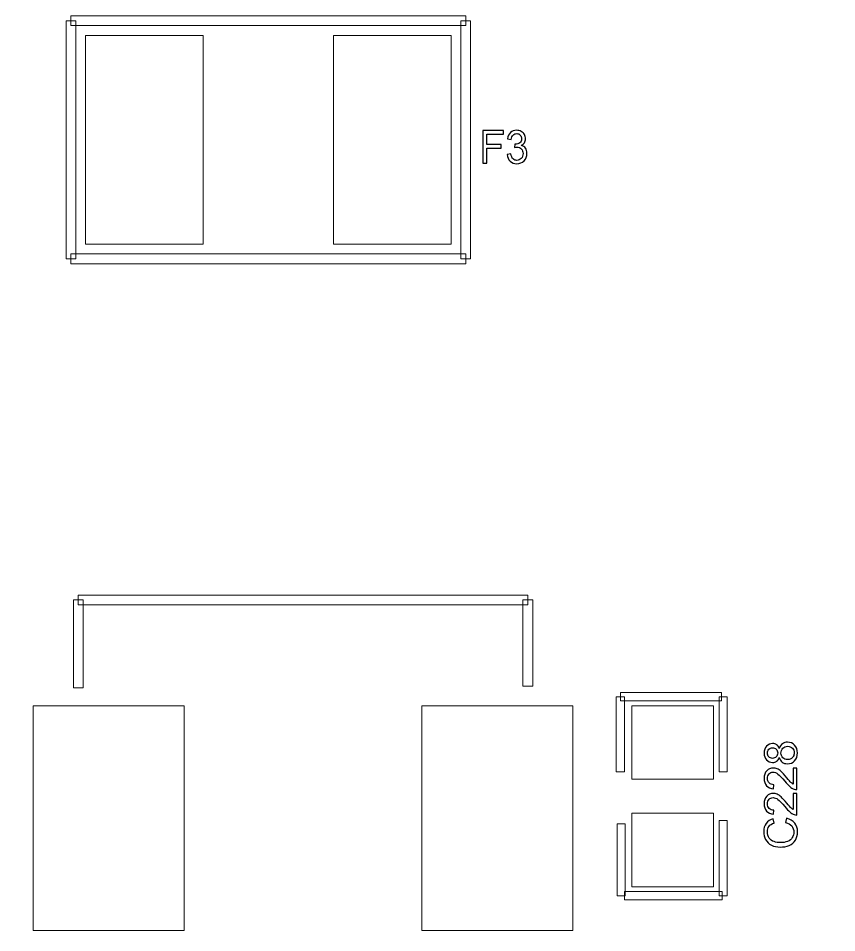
# Model space of a CAD drawing. Header units: millimetres. Extents: x -86 to 67, y -55 to 52.
# Drawn here: x -40.34 to -27.6, y 6.68 to 20.92 of the extents above; entities that cross this region are included whole.
import ezdxf

# ---------------------------------------------------------------- set-up
doc = ezdxf.new("R2010")
doc.units = ezdxf.units.MM
doc.header["$MEASUREMENT"] = 0
for name, color, linetype in [('BG_OUTLINE', 7, 'Continuous'), ('PG_SILKSCREEN_TOP', 7, 'Continuous'), ('PIN_TOP', 7, 'Continuous'), ('RD_SILKSCREEN_TOP', 7, 'Continuous')]:
    doc.layers.add(name, color=color, linetype=linetype)

msp = doc.modelspace()

# ---------------------------------------------------------------- linework, layer by layer
at = {"layer": 'BG_OUTLINE', "color": 3, "lineweight": 9}
msp.add_open_spline([(-60.0926, 34.7331), (-60.0926, 34.7331), (63.7724, 34.7331), (63.7724, 34.7331), (63.7724, 34.7331), (64.585, 34.7336), (65.3646, 34.4113), (65.9396, 33.837), (65.9396, 33.837), (66.5146, 33.2627), (66.8379, 32.4797), (66.8384, 31.667), (66.8384, 31.667), (66.8384, 31.667), (66.8412, -52.28), (66.8412, -52.28), (66.8412, -52.28), (66.8412, -52.28), (66.8384, -52.1933), (66.8384, -52.1933), (66.8384, -52.1933), (66.8389, -53.006), (66.5166, -53.7856), (65.9424, -54.3606), (65.9424, -54.3606), (65.3681, -54.9356), (64.585, -55.2589), (63.7724, -55.2594), (63.7724, -55.2594), (63.7724, -55.2594), (-60.1869, -55.2594), (-60.1869, -55.2594), (-60.1869, -55.2594), (-60.1869, -55.2594), (-60.0853, -55.2518), (-60.0853, -55.2518), (-60.0853, -55.2518), (-60.8979, -55.2523), (-61.6775, -54.9299), (-62.2525, -54.3557), (-62.2525, -54.3557), (-62.8275, -53.7814), (-63.1508, -52.9984), (-63.1513, -52.1857), (-63.1513, -52.1857), (-63.1513, -52.1857), (-63.1587, 31.667), (-63.1587, 31.667), (-63.1587, 31.667), (-63.1592, 32.4797), (-62.8369, 33.2593), (-62.2626, 33.8343), (-62.2626, 33.8343), (-61.6883, 34.4093), (-60.9053, 34.7326), (-60.0926, 34.7331)], degree=3, knots=[0, 0, 0, 0, 0.0714286, 0.0714286, 0.0714286, 0.0714286, 0.1428571, 0.1428571, 0.1428571, 0.1428571, 0.2142857, 0.2142857, 0.2142857, 0.2142857, 0.2857143, 0.2857143, 0.2857143, 0.2857143, 0.3571429, 0.3571429, 0.3571429, 0.3571429, 0.4285714, 0.4285714, 0.4285714, 0.4285714, 0.5, 0.5, 0.5, 0.5, 0.5714286, 0.5714286, 0.5714286, 0.5714286, 0.6428571, 0.6428571, 0.6428571, 0.6428571, 0.7142857, 0.7142857, 0.7142857, 0.7142857, 0.7857143, 0.7857143, 0.7857143, 0.7857143, 0.8571429, 0.8571429, 0.8571429, 0.8571429, 0.9285714, 0.9285714, 0.9285714, 0.9285714, 1, 1, 1, 1], dxfattribs=at)
at = {"layer": 'PG_SILKSCREEN_TOP', "color": 6, "lineweight": 9}
for points in [[(-39.5214, 20.8035), (-39.5214, 20.8035), (-39.5214, 20.9559), (-39.5214, 20.9559), (-39.5214, 20.9559), (-39.5214, 20.9559), (-33.3746, 20.9559), (-33.3746, 20.9559), (-33.3746, 20.9559), (-33.3746, 20.9559), (-33.3746, 20.8035), (-33.3746, 20.8035), (-33.3746, 20.8035), (-33.3746, 20.8035), (-39.5214, 20.8035), (-39.5214, 20.8035)], [(-39.4452, 17.1713), (-39.4452, 17.1713), (-39.5976, 17.1713), (-39.5976, 17.1713), (-39.5976, 17.1713), (-39.5976, 17.1713), (-39.5976, 20.8797), (-39.5976, 20.8797), (-39.5976, 20.8797), (-39.5976, 20.8797), (-39.4452, 20.8797), (-39.4452, 20.8797), (-39.4452, 20.8797), (-39.4452, 20.8797), (-39.4452, 17.1713), (-39.4452, 17.1713)], [(-33.4508, 20.8797), (-33.4508, 20.8797), (-33.2984, 20.8797), (-33.2984, 20.8797), (-33.2984, 20.8797), (-33.2984, 20.8797), (-33.2984, 17.1713), (-33.2984, 17.1713), (-33.2984, 17.1713), (-33.2984, 17.1713), (-33.4508, 17.1713), (-33.4508, 17.1713), (-33.4508, 17.1713), (-33.4508, 17.1713), (-33.4508, 20.8797), (-33.4508, 20.8797)], [(-33.3746, 17.2475), (-33.3746, 17.2475), (-33.3746, 17.0951), (-33.3746, 17.0951), (-33.3746, 17.0951), (-33.3746, 17.0951), (-39.5214, 17.0951), (-39.5214, 17.0951), (-39.5214, 17.0951), (-39.5214, 17.0951), (-39.5214, 17.2475), (-39.5214, 17.2475), (-39.5214, 17.2475), (-39.5214, 17.2475), (-33.3746, 17.2475), (-33.3746, 17.2475)], [(-39.3309, 10.4911), (-39.3309, 10.4911), (-39.4833, 10.4911), (-39.4833, 10.4911), (-39.4833, 10.4911), (-39.4833, 10.4911), (-39.4833, 11.8591), (-39.4833, 11.8591), (-39.4833, 11.8591), (-39.4833, 11.8591), (-39.3309, 11.8591), (-39.3309, 11.8591), (-39.3309, 11.8591), (-39.3309, 11.8591), (-39.3309, 10.4911), (-39.3309, 10.4911)], [(-39.4071, 11.7829), (-39.4071, 11.7829), (-39.4071, 11.9353), (-39.4071, 11.9353), (-39.4071, 11.9353), (-39.4071, 11.9353), (-32.4069, 11.9353), (-32.4069, 11.9353), (-32.4069, 11.9353), (-32.4069, 11.9353), (-32.4069, 11.7829), (-32.4069, 11.7829), (-32.4069, 11.7829), (-32.4069, 11.7829), (-39.4071, 11.7829), (-39.4071, 11.7829)], [(-32.4831, 11.8591), (-32.4831, 11.8591), (-32.3307, 11.8591), (-32.3307, 11.8591), (-32.3307, 11.8591), (-32.3307, 11.8591), (-32.3307, 10.5165), (-32.3307, 10.5165), (-32.3307, 10.5165), (-32.3307, 10.5165), (-32.4831, 10.5165), (-32.4831, 10.5165), (-32.4831, 10.5165), (-32.4831, 10.5165), (-32.4831, 11.8591), (-32.4831, 11.8591)], [(-30.9667, 10.2879), (-30.9667, 10.2879), (-30.9667, 10.4149), (-30.9667, 10.4149), (-30.9667, 10.4149), (-30.9667, 10.4149), (-29.3919, 10.4149), (-29.3919, 10.4149), (-29.3919, 10.4149), (-29.3919, 10.4149), (-29.3919, 10.2879), (-29.3919, 10.2879), (-29.3919, 10.2879), (-29.3919, 10.2879), (-30.9667, 10.2879), (-30.9667, 10.2879)], [(-30.9032, 9.183), (-30.9032, 9.183), (-31.0302, 9.183), (-31.0302, 9.183), (-31.0302, 9.183), (-31.0302, 9.183), (-31.0302, 10.3514), (-31.0302, 10.3514), (-31.0302, 10.3514), (-31.0302, 10.3514), (-30.9032, 10.3514), (-30.9032, 10.3514), (-30.9032, 10.3514), (-30.9032, 10.3514), (-30.9032, 9.183), (-30.9032, 9.183)], [(-29.43, 10.3514), (-29.43, 10.3514), (-29.303, 10.3514), (-29.303, 10.3514), (-29.303, 10.3514), (-29.303, 10.3514), (-29.303, 9.183), (-29.303, 9.183), (-29.303, 9.183), (-29.303, 9.183), (-29.43, 9.183), (-29.43, 9.183), (-29.43, 9.183), (-29.43, 9.183), (-29.43, 10.3514), (-29.43, 10.3514)], [(-29.303, 7.2526), (-29.303, 7.2526), (-29.43, 7.2526), (-29.43, 7.2526), (-29.43, 7.2526), (-29.43, 7.2526), (-29.43, 8.421), (-29.43, 8.421), (-29.43, 8.421), (-29.43, 8.421), (-29.303, 8.421), (-29.303, 8.421), (-29.303, 8.421), (-29.303, 8.421), (-29.303, 7.2526), (-29.303, 7.2526)], [(-31.0175, 8.3702), (-31.0175, 8.3702), (-30.8905, 8.3702), (-30.8905, 8.3702), (-30.8905, 8.3702), (-30.8905, 8.3702), (-30.8905, 7.2526), (-30.8905, 7.2526), (-30.8905, 7.2526), (-30.8905, 7.2526), (-31.0175, 7.2526), (-31.0175, 7.2526), (-31.0175, 7.2526), (-31.0175, 7.2526), (-31.0175, 8.3702), (-31.0175, 8.3702)], [(-30.9032, 7.1891), (-30.9032, 7.1891), (-30.9032, 7.3161), (-30.9032, 7.3161), (-30.9032, 7.3161), (-30.9032, 7.3161), (-29.3792, 7.3161), (-29.3792, 7.3161), (-29.3792, 7.3161), (-29.3792, 7.3161), (-29.3792, 7.1891), (-29.3792, 7.1891), (-29.3792, 7.1891), (-29.3792, 7.1891), (-30.9032, 7.1891), (-30.9032, 7.1891)]]:
    msp.add_open_spline(points, degree=3, knots=[0, 0, 0, 0, 0.25, 0.25, 0.25, 0.25, 0.5, 0.5, 0.5, 0.5, 0.75, 0.75, 0.75, 0.75, 1, 1, 1, 1], dxfattribs=at)
at = {"layer": 'PIN_TOP', "lineweight": 9}
for points in [[(-37.464, 20.6511), (-37.464, 20.6511), (-37.464, 17.3999), (-37.464, 17.3999), (-37.464, 17.3999), (-37.464, 17.3999), (-39.2928, 17.3999), (-39.2928, 17.3999), (-39.2928, 17.3999), (-39.2928, 17.3999), (-39.2928, 20.6511), (-39.2928, 20.6511), (-39.2928, 20.6511), (-39.2928, 20.6511), (-37.464, 20.6511), (-37.464, 20.6511)], [(-33.6032, 20.6511), (-33.6032, 20.6511), (-33.6032, 17.3999), (-33.6032, 17.3999), (-33.6032, 17.3999), (-33.6032, 17.3999), (-35.432, 17.3999), (-35.432, 17.3999), (-35.432, 17.3999), (-35.432, 17.3999), (-35.432, 20.6511), (-35.432, 20.6511), (-35.432, 20.6511), (-35.432, 20.6511), (-33.6032, 20.6511), (-33.6032, 20.6511)], [(-40.1066, 6.709), (-40.1066, 6.709), (-40.1066, 10.2091), (-40.1066, 10.2091), (-40.1066, 10.2091), (-40.1066, 10.2091), (-37.7571, 10.2091), (-37.7571, 10.2091), (-37.7571, 10.2091), (-37.7571, 10.2091), (-37.7571, 6.709), (-37.7571, 6.709), (-37.7571, 6.709), (-37.7571, 6.709), (-40.1066, 6.709), (-40.1066, 6.709)], [(-34.0569, 6.709), (-34.0569, 6.709), (-34.0569, 10.2091), (-34.0569, 10.2091), (-34.0569, 10.2091), (-34.0569, 10.2091), (-31.7074, 10.2091), (-31.7074, 10.2091), (-31.7074, 10.2091), (-31.7074, 10.2091), (-31.7074, 6.709), (-31.7074, 6.709), (-31.7074, 6.709), (-31.7074, 6.709), (-34.0569, 6.709), (-34.0569, 6.709)], [(-29.5189, 9.0687), (-29.5189, 9.0687), (-30.7889, 9.0687), (-30.7889, 9.0687), (-30.7889, 9.0687), (-30.7889, 9.0687), (-30.7889, 10.2117), (-30.7889, 10.2117), (-30.7889, 10.2117), (-30.7889, 10.2117), (-29.5189, 10.2117), (-29.5189, 10.2117), (-29.5189, 10.2117), (-29.5189, 10.2117), (-29.5189, 9.0687), (-29.5189, 9.0687)], [(-29.5189, 7.3923), (-29.5189, 7.3923), (-30.7889, 7.3923), (-30.7889, 7.3923), (-30.7889, 7.3923), (-30.7889, 7.3923), (-30.7889, 8.5353), (-30.7889, 8.5353), (-30.7889, 8.5353), (-30.7889, 8.5353), (-29.5189, 8.5353), (-29.5189, 8.5353), (-29.5189, 8.5353), (-29.5189, 8.5353), (-29.5189, 7.3923), (-29.5189, 7.3923)]]:
    msp.add_open_spline(points, degree=3, knots=[0, 0, 0, 0, 0.25, 0.25, 0.25, 0.25, 0.5, 0.5, 0.5, 0.5, 0.75, 0.75, 0.75, 0.75, 1, 1, 1, 1], dxfattribs=at)
at = {"layer": 'RD_SILKSCREEN_TOP', "color": 8}
for points, knots in [([(-33.1072, 18.6612), (-33.1072, 18.6612), (-33.1072, 19.1703), (-33.1072, 19.1703), (-33.1072, 19.1703), (-33.1072, 19.1703), (-32.7882, 19.1703), (-32.7882, 19.1703), (-32.7882, 19.1703), (-32.7882, 19.1703), (-32.7882, 19.1102), (-32.7882, 19.1102), (-32.7882, 19.1102), (-32.7882, 19.1102), (-33.0445, 19.1102), (-33.0445, 19.1102), (-33.0445, 19.1102), (-33.0445, 19.1102), (-33.0445, 18.9526), (-33.0445, 18.9526), (-33.0445, 18.9526), (-33.0445, 18.9526), (-32.8227, 18.9526), (-32.8227, 18.9526), (-32.8227, 18.9526), (-32.8227, 18.9526), (-32.8227, 18.8925), (-32.8227, 18.8925), (-32.8227, 18.8925), (-32.8227, 18.8925), (-33.0445, 18.8925), (-33.0445, 18.8925), (-33.0445, 18.8925), (-33.0445, 18.8925), (-33.0445, 18.6612), (-33.0445, 18.6612), (-33.0445, 18.6612), (-33.0445, 18.6612), (-33.1072, 18.6612), (-33.1072, 18.6612)], [0, 0, 0, 0, 0.1, 0.1, 0.1, 0.1, 0.2, 0.2, 0.2, 0.2, 0.3, 0.3, 0.3, 0.3, 0.4, 0.4, 0.4, 0.4, 0.5, 0.5, 0.5, 0.5, 0.6, 0.6, 0.6, 0.6, 0.7, 0.7, 0.7, 0.7, 0.8, 0.8, 0.8, 0.8, 0.9, 0.9, 0.9, 0.9, 1, 1, 1, 1]), ([(-32.7301, 18.7956), (-32.7301, 18.7956), (-32.6722, 18.8039), (-32.6722, 18.8039), (-32.6722, 18.8039), (-32.6654, 18.7685), (-32.6541, 18.743), (-32.6381, 18.7273), (-32.6381, 18.7273), (-32.6221, 18.7117), (-32.6026, 18.7039), (-32.5796, 18.7039), (-32.5796, 18.7039), (-32.5523, 18.7039), (-32.5292, 18.7141), (-32.5103, 18.7345), (-32.5103, 18.7345), (-32.4917, 18.7548), (-32.4822, 18.7801), (-32.4822, 18.8102), (-32.4822, 18.8102), (-32.4822, 18.8389), (-32.4908, 18.8626), (-32.5083, 18.8812), (-32.5083, 18.8812), (-32.5258, 18.8998), (-32.5479, 18.9092), (-32.5748, 18.9092), (-32.5748, 18.9092), (-32.5857, 18.9092), (-32.5994, 18.9068), (-32.6157, 18.9022), (-32.6157, 18.9022), (-32.6157, 18.9022), (-32.6092, 18.9571), (-32.6092, 18.9571), (-32.6092, 18.9571), (-32.6053, 18.9566), (-32.6023, 18.9563), (-32.5999, 18.9563), (-32.5999, 18.9563), (-32.5752, 18.9563), (-32.553, 18.9633), (-32.5332, 18.9772), (-32.5332, 18.9772), (-32.5133, 18.9911), (-32.5035, 19.0125), (-32.5035, 19.0415), (-32.5035, 19.0415), (-32.5035, 19.0643), (-32.5107, 19.0834), (-32.5251, 19.0984), (-32.5251, 19.0984), (-32.5395, 19.1134), (-32.5582, 19.121), (-32.5809, 19.121), (-32.5809, 19.121), (-32.6035, 19.121), (-32.6223, 19.1133), (-32.6373, 19.0981), (-32.6373, 19.0981), (-32.6523, 19.0828), (-32.6621, 19.0598), (-32.6663, 19.0292), (-32.6663, 19.0292), (-32.6663, 19.0292), (-32.7243, 19.0404), (-32.7243, 19.0404), (-32.7243, 19.0404), (-32.7173, 19.0823), (-32.7011, 19.1148), (-32.676, 19.1378), (-32.676, 19.1378), (-32.6508, 19.1608), (-32.6195, 19.1724), (-32.5821, 19.1724), (-32.5821, 19.1724), (-32.5564, 19.1724), (-32.5326, 19.1664), (-32.5109, 19.1545), (-32.5109, 19.1545), (-32.4893, 19.1426), (-32.4726, 19.1263), (-32.461, 19.1057), (-32.461, 19.1057), (-32.4496, 19.0851), (-32.4438, 19.0633), (-32.4438, 19.04), (-32.4438, 19.04), (-32.4438, 19.0181), (-32.4492, 18.9981), (-32.4603, 18.9799), (-32.4603, 18.9799), (-32.4713, 18.9619), (-32.4875, 18.9476), (-32.509, 18.9369), (-32.509, 18.9369), (-32.481, 18.93), (-32.4593, 18.9156), (-32.4438, 18.8936), (-32.4438, 18.8936), (-32.4284, 18.8718), (-32.4206, 18.8445), (-32.4206, 18.8116), (-32.4206, 18.8116), (-32.4206, 18.7672), (-32.4356, 18.7295), (-32.4658, 18.6985), (-32.4658, 18.6985), (-32.4959, 18.6676), (-32.5339, 18.6522), (-32.5799, 18.6522), (-32.5799, 18.6522), (-32.6214, 18.6522), (-32.6559, 18.6655), (-32.6832, 18.6921), (-32.6832, 18.6921), (-32.7106, 18.7187), (-32.7263, 18.7532), (-32.7301, 18.7956)], [0, 0, 0, 0, 0.0333333, 0.0333333, 0.0333333, 0.0333333, 0.0666667, 0.0666667, 0.0666667, 0.0666667, 0.1, 0.1, 0.1, 0.1, 0.1333333, 0.1333333, 0.1333333, 0.1333333, 0.1666667, 0.1666667, 0.1666667, 0.1666667, 0.2, 0.2, 0.2, 0.2, 0.2333333, 0.2333333, 0.2333333, 0.2333333, 0.2666667, 0.2666667, 0.2666667, 0.2666667, 0.3, 0.3, 0.3, 0.3, 0.3333333, 0.3333333, 0.3333333, 0.3333333, 0.3666667, 0.3666667, 0.3666667, 0.3666667, 0.4, 0.4, 0.4, 0.4, 0.4333333, 0.4333333, 0.4333333, 0.4333333, 0.4666667, 0.4666667, 0.4666667, 0.4666667, 0.5, 0.5, 0.5, 0.5, 0.5333333, 0.5333333, 0.5333333, 0.5333333, 0.5666667, 0.5666667, 0.5666667, 0.5666667, 0.6, 0.6, 0.6, 0.6, 0.6333333, 0.6333333, 0.6333333, 0.6333333, 0.6666667, 0.6666667, 0.6666667, 0.6666667, 0.7, 0.7, 0.7, 0.7, 0.7333333, 0.7333333, 0.7333333, 0.7333333, 0.7666667, 0.7666667, 0.7666667, 0.7666667, 0.8, 0.8, 0.8, 0.8, 0.8333333, 0.8333333, 0.8333333, 0.8333333, 0.8666667, 0.8666667, 0.8666667, 0.8666667, 0.9, 0.9, 0.9, 0.9, 0.9333333, 0.9333333, 0.9333333, 0.9333333, 0.9666667, 0.9666667, 0.9666667, 0.9666667, 1, 1, 1, 1]), ([(-28.4935, 9.4043), (-28.5029, 9.3783), (-28.5165, 9.3591), (-28.5341, 9.3465), (-28.5341, 9.3465), (-28.5517, 9.3341), (-28.5728, 9.3278), (-28.5973, 9.3278), (-28.5973, 9.3278), (-28.6344, 9.3278), (-28.6655, 9.3411), (-28.6907, 9.3678), (-28.6907, 9.3678), (-28.716, 9.3944), (-28.7286, 9.4297), (-28.7286, 9.474), (-28.7286, 9.474), (-28.7286, 9.5184), (-28.7157, 9.5542), (-28.6899, 9.5814), (-28.6899, 9.5814), (-28.664, 9.6084), (-28.6326, 9.6219), (-28.5955, 9.6219), (-28.5955, 9.6219), (-28.5719, 9.6219), (-28.5514, 9.6157), (-28.5339, 9.6034), (-28.5339, 9.6034), (-28.5165, 9.591), (-28.5029, 9.5722), (-28.4935, 9.547), (-28.4935, 9.547), (-28.4833, 9.5782), (-28.4669, 9.602), (-28.4442, 9.6183), (-28.4442, 9.6183), (-28.4215, 9.6346), (-28.3944, 9.6428), (-28.363, 9.6428), (-28.363, 9.6428), (-28.3193, 9.6428), (-28.2828, 9.6273), (-28.2532, 9.5966), (-28.2532, 9.5966), (-28.2236, 9.5658), (-28.2087, 9.5253), (-28.2087, 9.475), (-28.2087, 9.475), (-28.2087, 9.4248), (-28.2236, 9.3844), (-28.2533, 9.3535), (-28.2533, 9.3535), (-28.2831, 9.3227), (-28.3202, 9.3073), (-28.3646, 9.3073), (-28.3646, 9.3073), (-28.3977, 9.3073), (-28.4254, 9.3157), (-28.4478, 9.3326), (-28.4478, 9.3326), (-28.4701, 9.3493), (-28.4854, 9.3732), (-28.4935, 9.4043)], [0, 0, 0, 0, 0.0625, 0.0625, 0.0625, 0.0625, 0.125, 0.125, 0.125, 0.125, 0.1875, 0.1875, 0.1875, 0.1875, 0.25, 0.25, 0.25, 0.25, 0.3125, 0.3125, 0.3125, 0.3125, 0.375, 0.375, 0.375, 0.375, 0.4375, 0.4375, 0.4375, 0.4375, 0.5, 0.5, 0.5, 0.5, 0.5625, 0.5625, 0.5625, 0.5625, 0.625, 0.625, 0.625, 0.625, 0.6875, 0.6875, 0.6875, 0.6875, 0.75, 0.75, 0.75, 0.75, 0.8125, 0.8125, 0.8125, 0.8125, 0.875, 0.875, 0.875, 0.875, 0.9375, 0.9375, 0.9375, 0.9375, 1, 1, 1, 1]), ([(-28.5994, 9.3917), (-28.5754, 9.3917), (-28.5557, 9.3995), (-28.5404, 9.4149), (-28.5404, 9.4149), (-28.5251, 9.4305), (-28.5174, 9.4506), (-28.5174, 9.4754), (-28.5174, 9.4754), (-28.5174, 9.4994), (-28.525, 9.5192), (-28.5402, 9.5347), (-28.5402, 9.5347), (-28.5553, 9.5501), (-28.5739, 9.5576), (-28.5959, 9.5576), (-28.5959, 9.5576), (-28.6189, 9.5576), (-28.6381, 9.5498), (-28.6537, 9.5339), (-28.6537, 9.5339), (-28.6694, 9.5181), (-28.6772, 9.4984), (-28.6772, 9.4747), (-28.6772, 9.4747), (-28.6772, 9.4508), (-28.6695, 9.4311), (-28.6543, 9.4153), (-28.6543, 9.4153), (-28.639, 9.3995), (-28.6207, 9.3917), (-28.5994, 9.3917)], [0, 0, 0, 0, 0.125, 0.125, 0.125, 0.125, 0.25, 0.25, 0.25, 0.25, 0.375, 0.375, 0.375, 0.375, 0.5, 0.5, 0.5, 0.5, 0.625, 0.625, 0.625, 0.625, 0.75, 0.75, 0.75, 0.75, 0.875, 0.875, 0.875, 0.875, 1, 1, 1, 1]), ([(-28.3643, 9.3715), (-28.3465, 9.3715), (-28.3292, 9.3758), (-28.3126, 9.3842), (-28.3126, 9.3842), (-28.2959, 9.3926), (-28.2829, 9.4052), (-28.2738, 9.4219), (-28.2738, 9.4219), (-28.2647, 9.4386), (-28.2601, 9.4565), (-28.2601, 9.4757), (-28.2601, 9.4757), (-28.2601, 9.5056), (-28.2697, 9.5303), (-28.289, 9.5497), (-28.289, 9.5497), (-28.3082, 9.5691), (-28.3326, 9.5789), (-28.3622, 9.5789), (-28.3622, 9.5789), (-28.3924, 9.5789), (-28.4172, 9.5689), (-28.4369, 9.5489), (-28.4369, 9.5489), (-28.4566, 9.5288), (-28.4664, 9.5037), (-28.4664, 9.4736), (-28.4664, 9.4736), (-28.4664, 9.4442), (-28.4567, 9.4199), (-28.4373, 9.4006), (-28.4373, 9.4006), (-28.4177, 9.3813), (-28.3934, 9.3715), (-28.3643, 9.3715)], [0, 0, 0, 0, 0.1111111, 0.1111111, 0.1111111, 0.1111111, 0.2222222, 0.2222222, 0.2222222, 0.2222222, 0.3333333, 0.3333333, 0.3333333, 0.3333333, 0.4444444, 0.4444444, 0.4444444, 0.4444444, 0.5555556, 0.5555556, 0.5555556, 0.5555556, 0.6666667, 0.6666667, 0.6666667, 0.6666667, 0.7777778, 0.7777778, 0.7777778, 0.7777778, 0.8888889, 0.8888889, 0.8888889, 0.8888889, 1, 1, 1, 1]), ([(-28.2775, 9.2411), (-28.2775, 9.2411), (-28.2174, 9.2411), (-28.2174, 9.2411), (-28.2174, 9.2411), (-28.2174, 9.2411), (-28.2174, 8.9046), (-28.2174, 8.9046), (-28.2174, 8.9046), (-28.2325, 8.9041), (-28.2469, 8.9065), (-28.2608, 8.9118), (-28.2608, 8.9118), (-28.2838, 8.9203), (-28.3063, 8.9341), (-28.3286, 8.9529), (-28.3286, 8.9529), (-28.3507, 8.9719), (-28.3765, 8.9992), (-28.4056, 9.0347), (-28.4056, 9.0347), (-28.451, 9.0901), (-28.4869, 9.1275), (-28.5135, 9.147), (-28.5135, 9.147), (-28.5399, 9.1664), (-28.5651, 9.1761), (-28.5886, 9.1761), (-28.5886, 9.1761), (-28.6134, 9.1761), (-28.6343, 9.1672), (-28.6514, 9.1496), (-28.6514, 9.1496), (-28.6683, 9.1318), (-28.6768, 9.1087), (-28.6768, 9.0802), (-28.6768, 9.0802), (-28.6768, 9.0501), (-28.6678, 9.0261), (-28.6497, 9.0081), (-28.6497, 9.0081), (-28.6317, 8.9899), (-28.6067, 8.9808), (-28.5748, 8.9806), (-28.5748, 8.9806), (-28.5748, 8.9806), (-28.5813, 8.9163), (-28.5813, 8.9163), (-28.5813, 8.9163), (-28.6293, 8.9207), (-28.6658, 8.9373), (-28.6909, 8.966), (-28.6909, 8.966), (-28.7161, 8.9947), (-28.7286, 9.0333), (-28.7286, 9.0817), (-28.7286, 9.0817), (-28.7286, 9.1305), (-28.715, 9.1691), (-28.688, 9.1976), (-28.688, 9.1976), (-28.6608, 9.2262), (-28.6273, 9.2404), (-28.5872, 9.2404), (-28.5872, 9.2404), (-28.5668, 9.2404), (-28.5468, 9.2362), (-28.5271, 9.2278), (-28.5271, 9.2278), (-28.5075, 9.2195), (-28.4867, 9.2056), (-28.465, 9.1863), (-28.465, 9.1863), (-28.4432, 9.167), (-28.4133, 9.1349), (-28.3754, 9.09), (-28.3754, 9.09), (-28.3439, 9.0525), (-28.3225, 9.0284), (-28.3113, 9.0178), (-28.3113, 9.0178), (-28.3001, 9.0071), (-28.2889, 8.9983), (-28.2775, 8.9913), (-28.2775, 8.9913), (-28.2775, 8.9913), (-28.2775, 9.2411), (-28.2775, 9.2411)], [0, 0, 0, 0, 0.0454545, 0.0454545, 0.0454545, 0.0454545, 0.0909091, 0.0909091, 0.0909091, 0.0909091, 0.1363636, 0.1363636, 0.1363636, 0.1363636, 0.1818182, 0.1818182, 0.1818182, 0.1818182, 0.2272727, 0.2272727, 0.2272727, 0.2272727, 0.2727273, 0.2727273, 0.2727273, 0.2727273, 0.3181818, 0.3181818, 0.3181818, 0.3181818, 0.3636364, 0.3636364, 0.3636364, 0.3636364, 0.4090909, 0.4090909, 0.4090909, 0.4090909, 0.4545455, 0.4545455, 0.4545455, 0.4545455, 0.5, 0.5, 0.5, 0.5, 0.5454545, 0.5454545, 0.5454545, 0.5454545, 0.5909091, 0.5909091, 0.5909091, 0.5909091, 0.6363636, 0.6363636, 0.6363636, 0.6363636, 0.6818182, 0.6818182, 0.6818182, 0.6818182, 0.7272727, 0.7272727, 0.7272727, 0.7272727, 0.7727273, 0.7727273, 0.7727273, 0.7727273, 0.8181818, 0.8181818, 0.8181818, 0.8181818, 0.8636364, 0.8636364, 0.8636364, 0.8636364, 0.9090909, 0.9090909, 0.9090909, 0.9090909, 0.9545455, 0.9545455, 0.9545455, 0.9545455, 1, 1, 1, 1]), ([(-28.2775, 8.8456), (-28.2775, 8.8456), (-28.2174, 8.8456), (-28.2174, 8.8456), (-28.2174, 8.8456), (-28.2174, 8.8456), (-28.2174, 8.5091), (-28.2174, 8.5091), (-28.2174, 8.5091), (-28.2325, 8.5086), (-28.2469, 8.511), (-28.2608, 8.5163), (-28.2608, 8.5163), (-28.2838, 8.5248), (-28.3063, 8.5386), (-28.3286, 8.5574), (-28.3286, 8.5574), (-28.3507, 8.5764), (-28.3765, 8.6037), (-28.4056, 8.6392), (-28.4056, 8.6392), (-28.451, 8.6946), (-28.4869, 8.732), (-28.5135, 8.7515), (-28.5135, 8.7515), (-28.5399, 8.7709), (-28.5651, 8.7806), (-28.5886, 8.7806), (-28.5886, 8.7806), (-28.6134, 8.7806), (-28.6343, 8.7717), (-28.6514, 8.7541), (-28.6514, 8.7541), (-28.6683, 8.7363), (-28.6768, 8.7132), (-28.6768, 8.6847), (-28.6768, 8.6847), (-28.6768, 8.6546), (-28.6678, 8.6306), (-28.6497, 8.6126), (-28.6497, 8.6126), (-28.6317, 8.5944), (-28.6067, 8.5853), (-28.5748, 8.5851), (-28.5748, 8.5851), (-28.5748, 8.5851), (-28.5813, 8.5208), (-28.5813, 8.5208), (-28.5813, 8.5208), (-28.6293, 8.5252), (-28.6658, 8.5418), (-28.6909, 8.5705), (-28.6909, 8.5705), (-28.7161, 8.5992), (-28.7286, 8.6378), (-28.7286, 8.6862), (-28.7286, 8.6862), (-28.7286, 8.735), (-28.715, 8.7736), (-28.688, 8.8021), (-28.688, 8.8021), (-28.6608, 8.8307), (-28.6273, 8.8449), (-28.5872, 8.8449), (-28.5872, 8.8449), (-28.5668, 8.8449), (-28.5468, 8.8407), (-28.5271, 8.8323), (-28.5271, 8.8323), (-28.5075, 8.824), (-28.4867, 8.8101), (-28.465, 8.7908), (-28.465, 8.7908), (-28.4432, 8.7715), (-28.4133, 8.7394), (-28.3754, 8.6945), (-28.3754, 8.6945), (-28.3439, 8.657), (-28.3225, 8.6329), (-28.3113, 8.6223), (-28.3113, 8.6223), (-28.3001, 8.6116), (-28.2889, 8.6028), (-28.2775, 8.5958), (-28.2775, 8.5958), (-28.2775, 8.5958), (-28.2775, 8.8456), (-28.2775, 8.8456)], [0, 0, 0, 0, 0.0454545, 0.0454545, 0.0454545, 0.0454545, 0.0909091, 0.0909091, 0.0909091, 0.0909091, 0.1363636, 0.1363636, 0.1363636, 0.1363636, 0.1818182, 0.1818182, 0.1818182, 0.1818182, 0.2272727, 0.2272727, 0.2272727, 0.2272727, 0.2727273, 0.2727273, 0.2727273, 0.2727273, 0.3181818, 0.3181818, 0.3181818, 0.3181818, 0.3636364, 0.3636364, 0.3636364, 0.3636364, 0.4090909, 0.4090909, 0.4090909, 0.4090909, 0.4545455, 0.4545455, 0.4545455, 0.4545455, 0.5, 0.5, 0.5, 0.5, 0.5454545, 0.5454545, 0.5454545, 0.5454545, 0.5909091, 0.5909091, 0.5909091, 0.5909091, 0.6363636, 0.6363636, 0.6363636, 0.6363636, 0.6818182, 0.6818182, 0.6818182, 0.6818182, 0.7272727, 0.7272727, 0.7272727, 0.7272727, 0.7727273, 0.7727273, 0.7727273, 0.7727273, 0.8181818, 0.8181818, 0.8181818, 0.8181818, 0.8636364, 0.8636364, 0.8636364, 0.8636364, 0.9090909, 0.9090909, 0.9090909, 0.9090909, 0.9545455, 0.9545455, 0.9545455, 0.9545455, 1, 1, 1, 1]), ([(-28.3959, 8.392), (-28.3959, 8.392), (-28.3788, 8.4594), (-28.3788, 8.4594), (-28.3788, 8.4594), (-28.3236, 8.4453), (-28.2814, 8.4198), (-28.2522, 8.3832), (-28.2522, 8.3832), (-28.2232, 8.3465), (-28.2087, 8.3016), (-28.2087, 8.2485), (-28.2087, 8.2485), (-28.2087, 8.1937), (-28.2199, 8.1491), (-28.2422, 8.1147), (-28.2422, 8.1147), (-28.2646, 8.0803), (-28.2969, 8.0541), (-28.3393, 8.0362), (-28.3393, 8.0362), (-28.3817, 8.0183), (-28.4272, 8.0093), (-28.4758, 8.0093), (-28.4758, 8.0093), (-28.5288, 8.0093), (-28.575, 8.0194), (-28.6145, 8.0397), (-28.6145, 8.0397), (-28.654, 8.06), (-28.6839, 8.0888), (-28.7045, 8.1262), (-28.7045, 8.1262), (-28.725, 8.1636), (-28.7352, 8.2047), (-28.7352, 8.2496), (-28.7352, 8.2496), (-28.7352, 8.3006), (-28.7222, 8.3434), (-28.6963, 8.3781), (-28.6963, 8.3781), (-28.6703, 8.4128), (-28.6339, 8.437), (-28.5869, 8.4506), (-28.5869, 8.4506), (-28.5869, 8.4506), (-28.5712, 8.3844), (-28.5712, 8.3844), (-28.5712, 8.3844), (-28.6083, 8.3725), (-28.6352, 8.3555), (-28.6522, 8.3329), (-28.6522, 8.3329), (-28.6691, 8.3105), (-28.6775, 8.2823), (-28.6775, 8.2482), (-28.6775, 8.2482), (-28.6775, 8.2091), (-28.6682, 8.1765), (-28.6495, 8.1502), (-28.6495, 8.1502), (-28.6306, 8.1238), (-28.6055, 8.1054), (-28.5738, 8.0948), (-28.5738, 8.0948), (-28.5423, 8.0841), (-28.5097, 8.0788), (-28.4762, 8.0788), (-28.4762, 8.0788), (-28.4328, 8.0788), (-28.3951, 8.0851), (-28.3627, 8.0976), (-28.3627, 8.0976), (-28.3305, 8.1103), (-28.3063, 8.1299), (-28.2903, 8.1566), (-28.2903, 8.1566), (-28.2743, 8.1832), (-28.2664, 8.212), (-28.2664, 8.2431), (-28.2664, 8.2431), (-28.2664, 8.2808), (-28.2773, 8.3127), (-28.299, 8.3389), (-28.299, 8.3389), (-28.3208, 8.3651), (-28.3531, 8.3827), (-28.3959, 8.392)], [0, 0, 0, 0, 0.0454545, 0.0454545, 0.0454545, 0.0454545, 0.0909091, 0.0909091, 0.0909091, 0.0909091, 0.1363636, 0.1363636, 0.1363636, 0.1363636, 0.1818182, 0.1818182, 0.1818182, 0.1818182, 0.2272727, 0.2272727, 0.2272727, 0.2272727, 0.2727273, 0.2727273, 0.2727273, 0.2727273, 0.3181818, 0.3181818, 0.3181818, 0.3181818, 0.3636364, 0.3636364, 0.3636364, 0.3636364, 0.4090909, 0.4090909, 0.4090909, 0.4090909, 0.4545455, 0.4545455, 0.4545455, 0.4545455, 0.5, 0.5, 0.5, 0.5, 0.5454545, 0.5454545, 0.5454545, 0.5454545, 0.5909091, 0.5909091, 0.5909091, 0.5909091, 0.6363636, 0.6363636, 0.6363636, 0.6363636, 0.6818182, 0.6818182, 0.6818182, 0.6818182, 0.7272727, 0.7272727, 0.7272727, 0.7272727, 0.7727273, 0.7727273, 0.7727273, 0.7727273, 0.8181818, 0.8181818, 0.8181818, 0.8181818, 0.8636364, 0.8636364, 0.8636364, 0.8636364, 0.9090909, 0.9090909, 0.9090909, 0.9090909, 0.9545455, 0.9545455, 0.9545455, 0.9545455, 1, 1, 1, 1])]:
    msp.add_open_spline(points, degree=3, knots=knots, dxfattribs=at)

doc.saveas('drawing.dxf')
